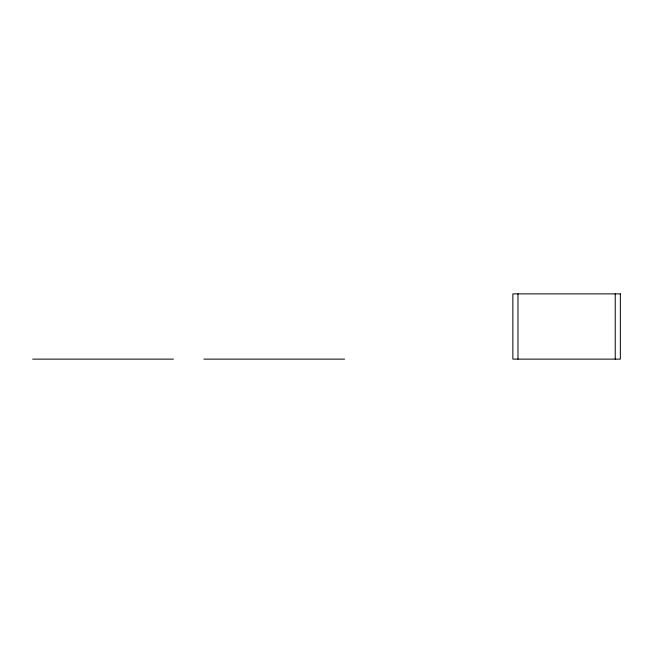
<?xml version="1.0" encoding="UTF-8"?>
<svg xmlns="http://www.w3.org/2000/svg" width="653" height="653" viewBox="0 0 653 653"><rect width="100%" height="100%" fill="white"/><g stroke="black" fill="none" stroke-linecap="round" stroke-linejoin="round"><path stroke-width="0.98" d="M32.65 359.126L173.404 359.126M203.858 359.126L344.613 359.126M615.232 293.874L615.232 359.126M517.984 293.874L517.984 359.126M620.35 293.874L512.866 293.874L512.866 359.126L620.35 359.126L620.35 293.874"/></g></svg>
